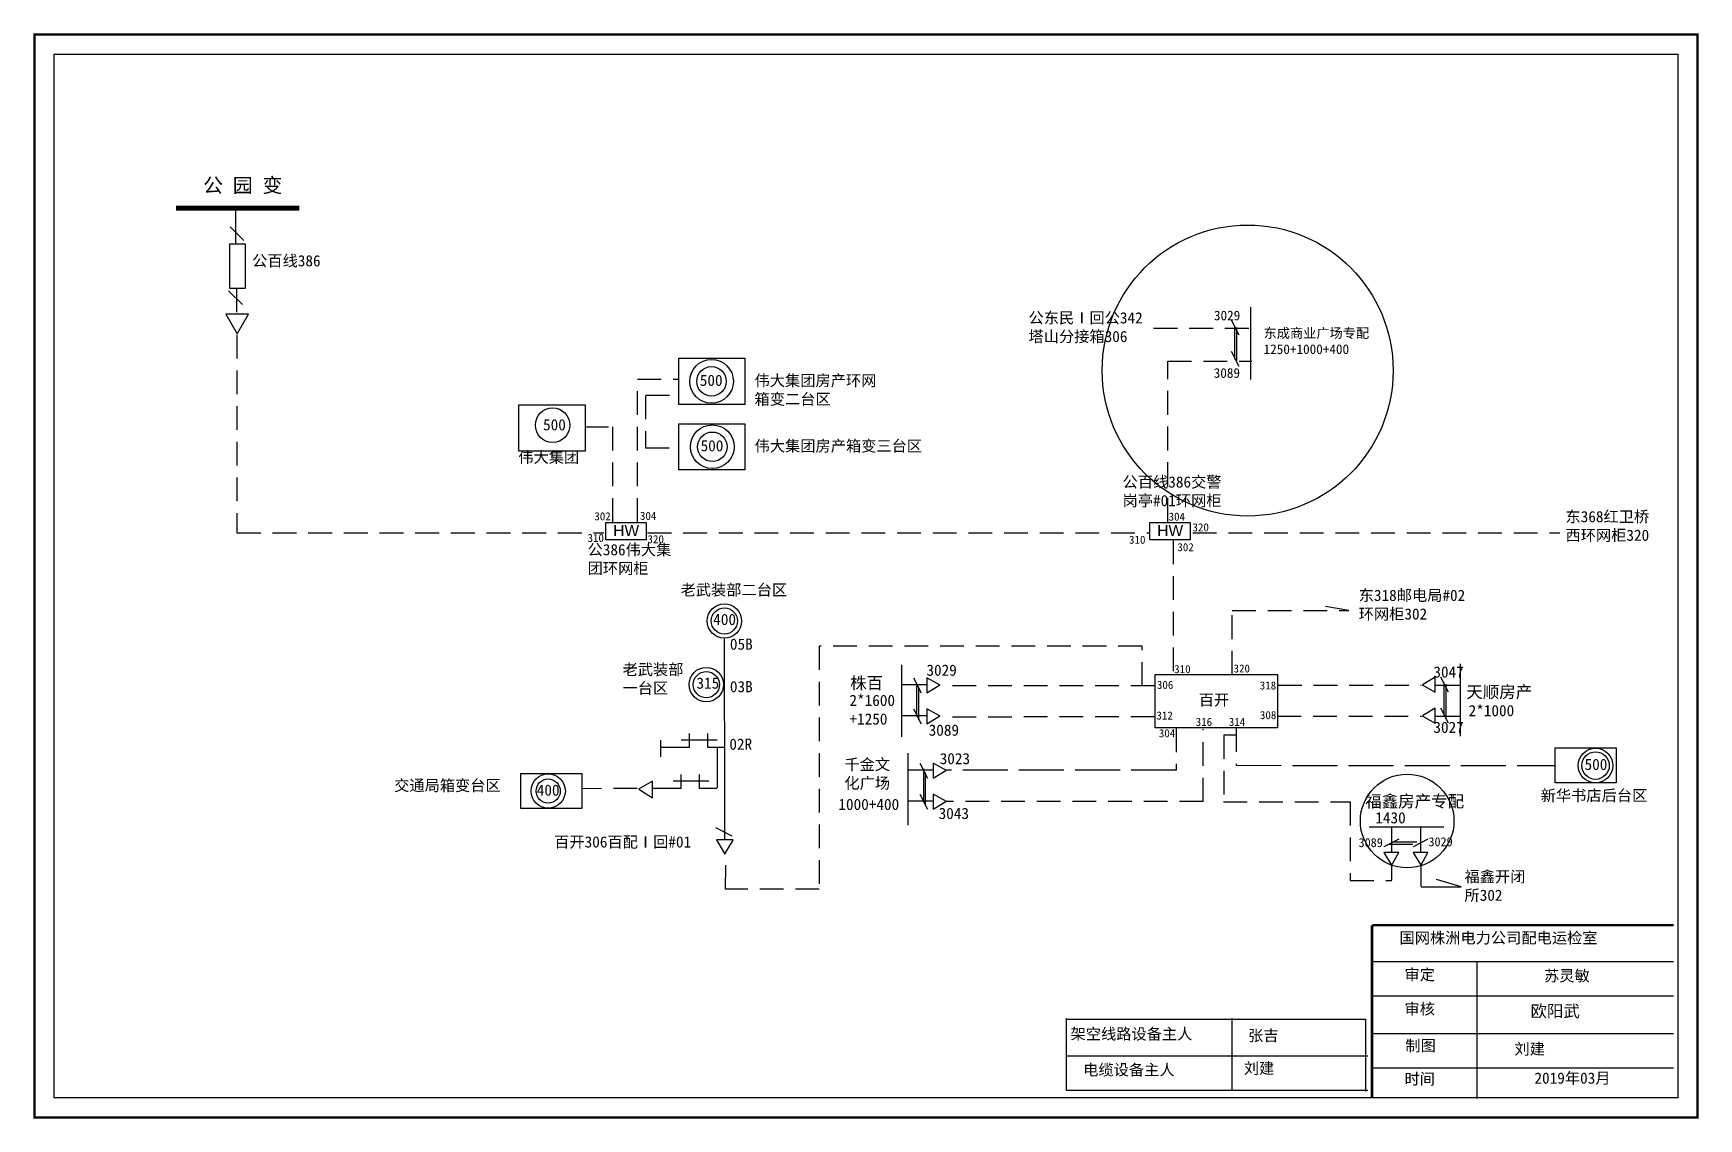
# Model space of a CAD drawing. Extents: x 0 to 344, y 0 to 224.
import ezdxf

# ---------------------------------------------------------------- set-up
doc = ezdxf.new("R2010")
doc.units = 0
doc.header["$LTSCALE"] = 0.774411
doc.linetypes.add('ACAD_ISO02W100', pattern=[15, 12, -3])
doc.linetypes.add('DASHED2', pattern=[9.525, 6.35, -3.175])
doc.layers.get('0').update_dxf_attribs({"linetype": 'CONTINUOUS'})
doc.styles.get("Standard").update_dxf_attribs({"font": '', "height": 2.5})
doc.styles.add('字体', font='', dxfattribs={"height": 2.5})
doc.styles.add('楷体_GB2312_txtstyle_2.31_0_0', font='', dxfattribs={"height": 2.31})
doc.styles.add('楷体_GB2312_txtstyle_2.50_0_0', font='msyh.ttf', dxfattribs={"height": 2.5})
doc.styles.get('Standard').set_extended_font_data('楷体_GB2312')
doc.styles.get('字体').set_extended_font_data('楷体_GB2312')
doc.styles.get('楷体_GB2312_txtstyle_2.31_0_0').set_extended_font_data('楷体_GB2312')

msp = doc.modelspace()

# ---------------------------------------------------------------- linework, layer by layer
at = {"color": 0, "linetype": 'ACAD_ISO02W100'}
msp.add_line((41.59, 180.64), (41.59, 188.05), dxfattribs=at)
at = {"color": 0, "linetype": 'Continuous'}
for p, q in [((43.22, 181.35), (40.38, 184.19)), ((42.91, 168.11), (40.06, 170.95))]:
    msp.add_line(p, q, dxfattribs=at)
at = {"color": 0, "linetype": 'DASHED2'}
msp.add_line((41.67, 171.46), (41.67, 166.07), dxfattribs=at)
at = {"linetype": 'Continuous'}
for p, q in [((251.54, 152.62), (251.54, 167.56)), ((249.08, 161.76), (247.5, 164.85)), ((248.11, 163.63), (248.11, 156.8)), ((248.52, 163.36), (248.52, 156.53)), ((249.08, 155.33), (247.5, 158.42)), ((142.73, 64.88), (142.67, 98.95)), ((179.28, 93.63), (179.28, 78.69)), ((294.87, 78.85), (294.87, 93.78)), ((181.74, 90.93), (183.32, 87.84)), ((182.36, 89.75), (182.36, 82.93)), ((187.23, 89.41), (184.52, 90.93)), ((184.52, 90.93), (184.52, 87.84)), ((289.63, 91.07), (287.04, 89.49)), ((289.63, 87.98), (289.63, 91.07)), ((292.41, 87.98), (290.83, 91.07)), ((291.44, 89.85), (291.44, 83.03)), ((291.85, 89.58), (291.85, 82.75)), ((184.52, 89.48), (179.34, 89.48)), ((182.79, 89.02), (182.79, 82.2)), ((184.52, 87.84), (187.1, 89.41)), ((286.92, 89.49), (289.63, 87.98)), ((289.63, 89.43), (294.8, 89.43)), ((184.52, 83.05), (179.34, 83.05)), ((181.74, 84.5), (183.32, 81.41)), ((184.52, 84.5), (184.52, 81.41)), ((187.23, 82.98), (184.52, 84.5)), ((184.52, 81.41), (187.1, 82.98)), ((286.92, 83.07), (289.63, 81.55)), ((289.63, 84.64), (287.04, 83.07)), ((289.63, 81.55), (289.63, 84.64)), ((289.63, 83), (294.8, 83)), ((292.41, 81.55), (290.83, 84.64)), ((135.32, 79.38), (135.32, 76.49)), ((139.19, 76.49), (139.19, 79.38)), ((135.32, 76.49), (129.53, 76.49)), ((133.71, 78.1), (141.12, 78.1)), ((142.73, 76.49), (139.19, 76.49)), ((141.11, 76.5), (141.11, 68.15)), ((180.58, 75.36), (180.58, 60.42)), ((183.04, 73.28), (184.62, 70.19)), ((188.53, 71.76), (185.82, 73.28)), ((185.82, 73.28), (185.82, 70.19)), ((132.02, 69.61), (139.42, 69.61)), ((133.63, 70.9), (133.63, 68)), ((137.49, 68), (137.49, 70.9)), ((185.82, 71.83), (180.65, 71.83)), ((183.79, 72.07), (183.79, 65.24)), ((184.14, 71.32), (184.14, 64.49)), ((185.82, 70.19), (188.4, 71.76)), ((133.63, 68), (127.83, 68)), ((141.03, 68), (137.49, 68)), ((183.04, 66.85), (184.62, 63.76)), ((185.82, 66.85), (185.82, 63.76)), ((188.53, 65.33), (185.82, 66.85)), ((142.73, 61.1), (142.73, 64.78)), ((185.82, 65.4), (180.65, 65.4)), ((185.82, 63.76), (188.4, 65.33)), ((291.46, 60.01), (275.97, 60.01)), ((280.65, 54.78), (280.65, 59.95)), ((286.7, 54.78), (286.7, 59.95)), ((282.1, 57.55), (279.01, 55.98)), ((288.15, 57.55), (285.06, 55.98)), ((279.01, 54.78), (280.58, 52.19)), ((282.1, 54.78), (279.01, 54.78)), ((280.58, 52.07), (282.1, 54.78)), ((288.15, 54.78), (285.06, 54.78)), ((285.06, 54.78), (286.64, 52.19)), ((286.64, 52.07), (288.15, 54.78)), ((276.61, 32.25), (338.97, 32.25)), ((298.25, 32.24), (298.25, 3.91)), ((276.61, 25.15), (338.97, 25.15)), ((213.34, 20.51), (213.34, 5.66)), ((247.55, 20.51), (247.55, 5.66)), ((276.61, 17.39), (338.97, 17.39)), ((213.34, 12.76), (275.71, 12.76)), ((276.61, 10.29), (338.97, 10.29)), ((213.34, 5.66), (275.71, 5.66))]:
    msp.add_line(p, q, dxfattribs=at)
at = {"linetype": 'DASHED2'}
for p, q in [((231.4, 163.21), (251.48, 163.21)), ((41.8, 161.87), (41.8, 120.93)), ((234.35, 123.19), (234.35, 156.43)), ((234.35, 156.43), (251.72, 156.43)), ((124.62, 152.68), (133.12, 152.68)), ((124.63, 123.15), (124.63, 152.65)), ((126.3, 149.33), (126.3, 138.54)), ((126.35, 149.36), (133.02, 149.36)), ((113.76, 142.84), (119.49, 142.84)), ((119.49, 142.84), (119.49, 123.06)), ((126.31, 138.48), (133.24, 138.48)), ((41.8, 120.93), (117.69, 120.93)), ((126.73, 120.93), (230.5, 120.93)), ((239.51, 120.93), (315.4, 120.93)), ((247.64, 91.56), (247.64, 104.85)), ((247.64, 104.85), (271.79, 104.85)), ((271.79, 104.85), (265.88, 105.84)), ((229.02, 97.47), (162.25, 97.47)), ((162.25, 97.47), (162.25, 47.23)), ((229.02, 89.24), (229.02, 97.47)), ((231.59, 89.26), (187.4, 89.26)), ((231.59, 82.82), (187.37, 82.81)), ((236.08, 80.47), (236.08, 71.82)), ((241.65, 65.31), (241.65, 80.31)), ((248.51, 80.53), (248.51, 72.85)), ((248.54, 79.07), (245.91, 79.07)), ((245.91, 79.07), (245.91, 65.34)), ((124.59, 68), (113.11, 67.99)), ((241.65, 65.31), (188.26, 65.31)), ((245.85, 65.3), (272.03, 65.3)), ((272.03, 65.3), (272.03, 49.03)), ((142.73, 57.48), (142.73, 61.34)), ((280.12, 56.52), (285.96, 56.52)), ((280.9, 56.97), (286.74, 56.97)), ((142.88, 47.23), (142.89, 54.72)), ((272.03, 49.03), (280.67, 49.03)), ((162.25, 47.23), (142.88, 47.23))]:
    msp.add_line(p, q, dxfattribs=at)
at = {"color": 7}
for p, q in [((118.11, 119.42), (118.11, 123.07)), ((118.11, 123.07), (126.44, 123.07)), ((126.44, 123.07), (126.44, 119.42)), ((230.63, 119.42), (230.63, 123.07)), ((230.63, 123.07), (238.96, 123.07)), ((238.96, 123.07), (238.96, 119.42)), ((126.44, 119.42), (118.11, 119.42)), ((238.96, 119.42), (230.63, 119.42))]:
    msp.add_line(p, q, dxfattribs=at)
at = {"color": 7, "linetype": 'DASHED2'}
for p, q in [((235.46, 119.33), (235.46, 91.58)), ((257.13, 89.43), (286.76, 89.43)), ((257.03, 82.96), (286.82, 82.96)), ((129.48, 74.58), (129.46, 78.05)), ((127.76, 69.56), (124.84, 67.86)), ((127.78, 66.1), (127.76, 69.56)), ((124.91, 67.87), (127.74, 66.12)), ((144.46, 57.4), (141, 57.38)), ((141, 57.38), (142.69, 54.46)), ((142.69, 54.54), (144.44, 57.36)), ((280.67, 49.09), (280.67, 52.2)), ((286.74, 47.74), (286.73, 52.2))]:
    msp.add_line(p, q, dxfattribs=at)
at = {"color": 7, "linetype": 'ACAD_ISO02W100'}
for p, q in [((248.51, 72.82), (314.39, 72.78)), ((236.08, 71.82), (188.59, 71.82))]:
    msp.add_line(p, q, dxfattribs=at)
at = {"color": 7, "linetype": 'Continuous'}
msp.add_line((144.24, 58.2), (140.86, 59.9), dxfattribs=at)
at = {"color": 0, "linetype": 'ByBlock'}
for p, q in [((295.04, 47.72), (289.89, 49.23)), ((286.74, 47.72), (295.04, 47.72))]:
    msp.add_line(p, q, dxfattribs=at)
for p, q in [((213.38, 20.31), (275.23, 20.31)), ((275.23, 20.31), (275.23, 5.35))]:
    msp.add_line(p, q)
at = {"linetype": 'Continuous', "const_width": 0.5}
msp.add_lwpolyline([(-0.08, 223.96), (343.9, 223.96), (343.9, -0.01), (-0.08, -0.01)], close=True, dxfattribs=at)
at = {"linetype": 'Continuous'}
for points in [[(3.97, 219.91), (339.85, 219.91), (339.85, 4.04), (3.97, 4.04)], [(133.22, 157), (146.88, 157), (146.88, 147.45), (133.22, 147.45)], [(100.13, 147.37), (113.8, 147.37), (113.8, 137.82), (100.13, 137.82)], [(133.22, 143.47), (146.88, 143.47), (146.88, 133.91), (133.22, 133.91)], [(314.44, 76.46), (327.05, 76.46), (327.05, 69.18), (314.44, 69.18)], [(100.5, 71.14), (113.11, 71.14), (113.11, 63.86), (100.5, 63.86)]]:
    msp.add_lwpolyline(points, close=True, dxfattribs=at)
at = {"color": 0, "linetype": 'Continuous', "const_width": 1}
msp.add_lwpolyline([(29.2, 188.05), (54.73, 188.05)], dxfattribs=at)
at = {"color": 0, "linetype": 'ACAD_ISO02W100'}
msp.add_lwpolyline([(43.49, 171.46), (40.32, 171.46), (40.32, 180.64), (43.49, 180.64)], close=True, dxfattribs=at)
at = {"color": 0, "linetype": 'Continuous'}
msp.add_lwpolyline([(41.82, 162.09), (44.16, 166.15), (39.47, 166.15)], close=True, dxfattribs=at)
at = {"color": 7}
msp.add_lwpolyline([(231.72, 91.6), (257.03, 91.6), (257.03, 80.54), (231.72, 80.54)], close=True, dxfattribs=at)
at = {"linetype": 'Continuous', "const_width": 0.5}
for points in [[(276.57, 39.75), (276.57, 4.02)], [(276.61, 39.75), (338.97, 39.75)]]:
    msp.add_lwpolyline(points, dxfattribs=at)
at = {"color": 1, "linetype": 'Continuous'}
for centre, radius in [((250.86, 154.47), 30.09), ((283.85, 61.31), 9.68)]:
    msp.add_circle(centre, radius, dxfattribs=at)
at = {"color": 7, "linetype": 'Continuous'}
for centre, radius in [((139.96, 152.23), 4.52), ((139.96, 152.23), 3.05), ((107.09, 143.17), 3.57), ((140.13, 138.7), 4.52), ((140.13, 138.7), 3.05), ((142.62, 102.67), 3.57), ((142.62, 102.67), 2.71), ((138.88, 89.51), 3.57), ((138.88, 89.51), 2.71), ((322.81, 72.77), 3.57), ((106.17, 67.5), 3.55)]:
    msp.add_circle(centre, radius, dxfattribs=at)
at = {"linetype": 'Continuous'}
for centre, radius in [((322.81, 72.77), 2.85), ((106.17, 67.5), 2.5)]:
    msp.add_circle(centre, radius, dxfattribs=at)

# ---------------------------------------------------------------- texts
at = {"color": 7, "linetype": 'Continuous', "style": '楷体_GB2312_txtstyle_2.50_0_0'}
for s, p in [('株百', (168.63, 88.6)), ('天顺房产', (296.08, 86.75)), ('福鑫房产专配', (275.17, 64.14))]:
    msp.add_text(s, height=2.5, dxfattribs=at).set_placement(p)
at = {"color": 0, "linetype": 'Continuous', "attachment_point": 1, "style": '楷体_GB2312_txtstyle_2.31_0_0'}
for s, insert, char_height, width in [('{\\fMicrosoft YaHei|b0|i0|c134|p34;公} {\\fMicrosoft YaHei|b0|i0|c134|p34;园} {\\fMicrosoft YaHei|b0|i0|c134|p34;变}', (34.81, 194.28), 3, 83.5042), ('公百线386', (44.93, 178.32), 2.31, 94.453)]:
    msp.add_mtext(s, dxfattribs=dict(at, insert=insert, char_height=char_height, width=width))
at = {"color": 0, "attachment_point": 1}
for s, insert, char_height, width, style in [('{\\fSimSun|b0|i0|c134|p2;公东民Ⅰ回公342塔山分接箱306}', (205.52, 166.52), 2.31, 26.4799, '楷体_GB2312_txtstyle_2.31_0_0'), ('{\\fMicrosoft YaHei|b0|i0|c134|p34;东成商业广场专配}\\P1250+1000+400', (254.15, 163.21), 2, 32.1905, '字体'), ('{\\fMicrosoft YaHei|b0|i0|c134|p34;公百线}386{\\fMicrosoft YaHei|b0|i0|c134|p34;交警岗亭}#01{\\fMicrosoft YaHei|b0|i0|c134|p34;环网柜}', (224.98, 132.57), 2.31, 22.7127, '楷体_GB2312_txtstyle_2.31_0_0'), ('{\\fSimSun|b0|i0|c134|p2;东}368{\\fSimSun|b0|i0|c134|p2;红卫桥西环网柜}320', (316.59, 125.41), 2.31, 20.3207, '楷体_GB2312_txtstyle_2.31_0_0'), ('{\\fSimSun|b0|i0|c134|p2;东}318{\\fSimSun|b0|i0|c134|p2;邮电局}#02{\\fSimSun|b0|i0|c134|p2;环网柜}302', (273.82, 109.13), 2.31, 22.5193, '楷体_GB2312_txtstyle_2.31_0_0')]:
    msp.add_mtext(s, dxfattribs=dict(at, insert=insert, char_height=char_height, width=width, style=style))
at = {"linetype": 'DASHED2', "attachment_point": 1, "style": '楷体_GB2312_txtstyle_2.31_0_0'}
for s, insert, char_height, width in [('3029', (243.88, 166.85), 2, 5.784), ('伟大集团房产环网箱变二台区', (148.86, 153.56), 2.31, 25.5755), ('3089', (243.83, 154.96), 2, 5.784), ('伟大集团', (99.99, 137.69), 2.31, 37.6252), ('伟大集团房产箱变三台区', (148.86, 140.03), 2.31, 37.6252), ('公386伟大集团环网柜', (114.32, 118.57), 2.31, 18.1197), ('老武装部二台区', (133.55, 110.26), 2.31, 24.801), ('400', (140.31, 104.15), 2.31, 5.7976), ('老武装部\\P一台区', (121.55, 93.8), 2.31, 22.2243), ('3047', (289.27, 93.28), 2.31, 5.784), ('315', (136.84, 90.98), 2.31, 12.5616), ('3027', (289.27, 81.84), 2.31, 5.784), ('3023', (187.15, 75.36), 2.31, 5.784), ('500', (320.54, 74.17), 2.31, 4.5093), ('交通局箱变台区', (74.31, 69.82), 2.31, 23.3834), ('400', (103.81, 68.84), 2.31, 4.5093), ('新华书店后台区', (311.46, 67.74), 2.31, 23.3834), ('3043', (186.93, 64.03), 2.31, 5.784), ('百开306百配Ⅰ回#01', (107.41, 58.13), 2.31, 39.6234), ('{\\H0.8x;3089}', (273.79, 57.76), 2.31, 10.0967), ('{\\H0.8x;3029}', (288.24, 57.93), 2.31, 10.0967), ('福鑫开闭所302', (295.7, 50.96), 2.31, 12.6992)]:
    msp.add_mtext(s, dxfattribs=dict(at, insert=insert, char_height=char_height, width=width))
at = {"linetype": 'Continuous', "char_height": 2.31, "attachment_point": 1, "style": '楷体_GB2312_txtstyle_2.31_0_0'}
for s, insert, width in [('500', (137.53, 153.6), 10.5016), ('500', (105.11, 144.41), 10.5016), ('500', (137.7, 140.07), 10.5016), ('{\\H0.72x;302}', (115.72, 125.15), 17.1316), ('{\\H0.72x;304}', (125.15, 125.25), 17.1316), ('{\\H0.72x;304}', (234.5, 125.08), 5.283), ('{\\H0.72x;310}', (114.31, 120.67), 17.1316), ('{\\fArial|b0|i0|c0|p32;HW}', (119.62, 122.54), 17.1316), ('{\\fArial|b0|i0|c0|p32;HW}', (232.14, 122.54), 17.1316), ('{\\H0.72x;320}', (239.44, 122.87), 17.1316), ('{\\H0.72x;320}', (126.71, 120.41), 17.1316), ('{\\H0.72x;310}', (226.32, 120.3), 17.1316), ('{\\H0.72x;302}', (236.32, 118.77), 5.283), ('05B', (143.76, 99.04), 5.283), ('{\\H0.72x;310}', (235.66, 93.55), 17.1316), ('{\\H0.72x;320}', (247.94, 93.68), 17.1316), ('03B', (143.76, 90.24), 5.283), ('{\\H0.72x;306}', (232.08, 90.3), 17.1316), ('{\\H0.72x;318}', (253.36, 90.17), 17.1316), ('{\\H0.72x;312}', (231.98, 83.95), 17.1316), ('{\\H0.72x;308}', (253.39, 84.03), 17.1316), ('{\\H0.72x;304}', (232.49, 80.28), 17.1316), ('{\\H0.72x;316}', (240.11, 82.63), 17.1316), ('{\\H0.72x;314}', (246.96, 82.63), 17.1316), ('02R', (143.65, 78.35), 5.3979), ('国网株洲电力公司配电运检室', (282.26, 38.3), 82.0179), ('审定', (283.3, 30.69), 23.4615), ('{\\fSimSun|b0|i0|c134|p2;苏灵敏}', (312.18, 30.46), 23.4615), ('审核', (283.3, 23.62), 23.4615), ('架空线路设备主人', (214.22, 18.43), 58.56), ('张吉', (250.95, 18.1), 47.14), ('制图', (283.47, 16), 23.4615), ('{\\fMicrosoft YaHei|b0|i0|c134|p34;刘建}', (306.03, 15.33), 60.45), ('电缆设备主人', (216.84, 11.01), 58.56), ('刘建', (250.07, 11.33), 33.0539), ('时间', (283.3, 9.12), 23.4615), ('2019{\\fMicrosoft YaHei|b0|i0|c134|p34;年}03{\\fMicrosoft YaHei|b0|i0|c134|p34;月}', (310.18, 9.29), 23.4615)]:
    msp.add_mtext(s, dxfattribs=dict(at, insert=insert, width=width))
at = {"color": 7, "linetype": 'DASHED2', "char_height": 2.31, "width": 5.784, "attachment_point": 1, "style": '楷体_GB2312_txtstyle_2.31_0_0'}
for s, insert in [('3029', (184.41, 93.65)), ('2*1000', (296.56, 85.29)), ('3089', (184.87, 81.25)), ('1430', (277.26, 63.13))]:
    msp.add_mtext(s, dxfattribs=dict(at, insert=insert))
at = {"color": 7, "linetype": 'Continuous', "char_height": 2.31, "attachment_point": 1, "style": '楷体_GB2312_txtstyle_2.31_0_0'}
for s, insert, width in [('2*1600\\P+1250', (168.49, 87.41), 27.1563), ('千金文化广场', (167.44, 74.15), 12.0383), ('1000+400', (166.2, 65.9), 20.164)]:
    msp.add_mtext(s, dxfattribs=dict(at, insert=insert, width=width))
at = {"color": 7, "insert": (240.74, 87.5), "char_height": 2.31, "width": 52.467, "attachment_point": 1, "style": '楷体_GB2312_txtstyle_2.31_0_0'}
msp.add_mtext('百开', dxfattribs=at)
at = {"linetype": 'Continuous', "insert": (309.34, 23.25), "char_height": 2.5, "width": 33.0539, "attachment_point": 1}
msp.add_mtext('{\\fMicrosoft YaHei|b0|i0|c134|p34;欧阳武}', dxfattribs=at)

doc.saveas('drawing.dxf')
